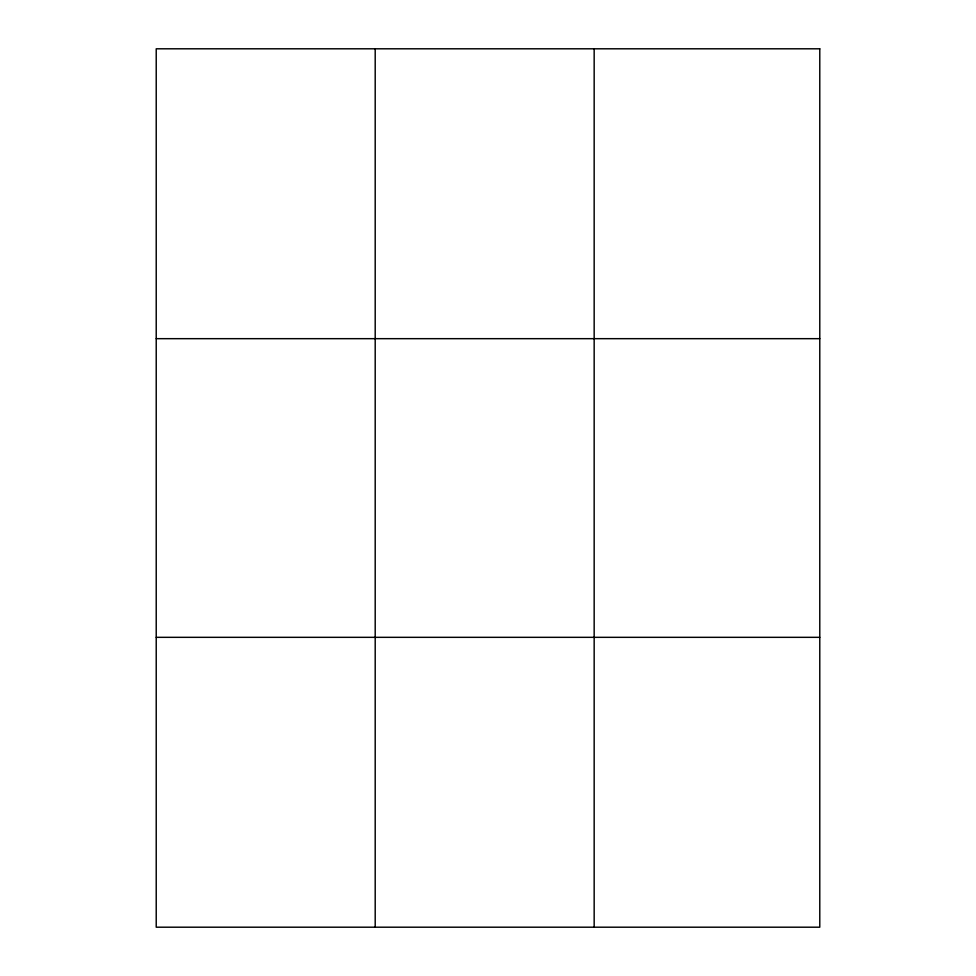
<?xml version="1.0" encoding="UTF-8"?>
<svg xmlns="http://www.w3.org/2000/svg" width="976" height="976" viewBox="0 0 976 976"><rect width="100%" height="100%" fill="white"/><g stroke="black" fill="none" stroke-linecap="round" stroke-linejoin="round"><path stroke-width="1.46" d="M375.199 48.8L375.199 927.2M594.164 48.8L594.164 927.2M156.221 338.672L819.779 338.672M156.221 637.328L819.779 637.328M819.779 48.8L819.779 927.2L156.221 927.2L156.221 48.8L819.779 48.8"/></g></svg>
